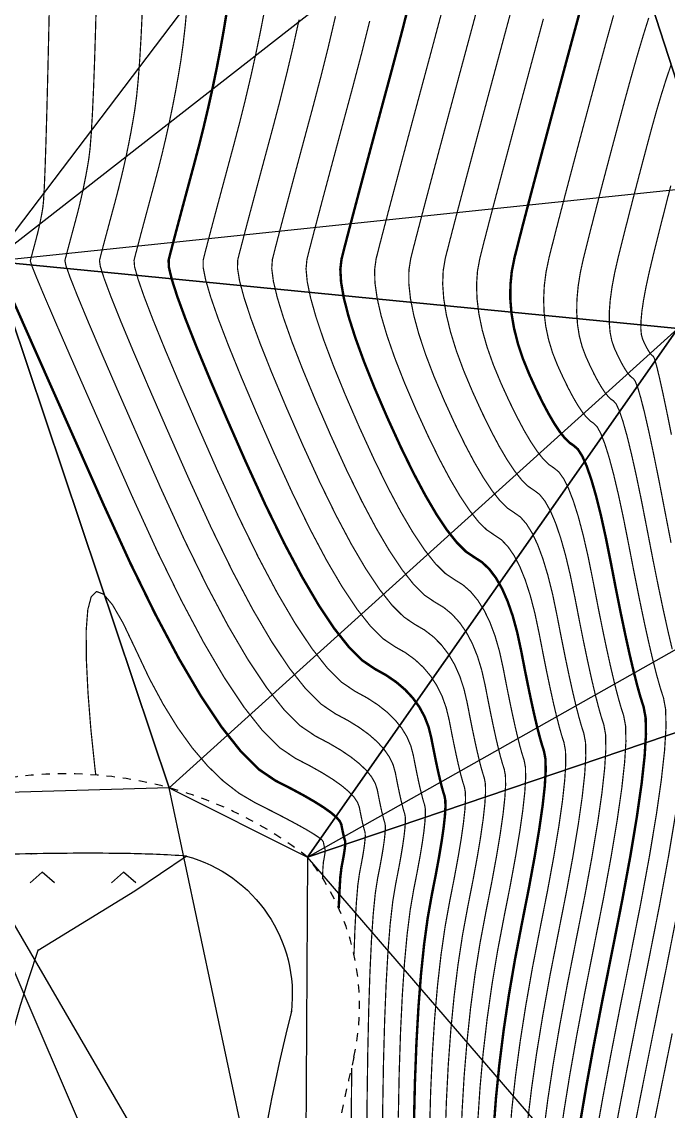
# Model space of a CAD drawing. Extents: x 1060 to 1934, y 610 to 1562.
# Drawn here: x 1095.2 to 1134.9, y 740.9 to 807.9 of the extents above; entities that cross this region are included whole.
import ezdxf

# ---------------------------------------------------------------- set-up
doc = ezdxf.new("R2010")
doc.units = 0
doc.header["$LTSCALE"] = 0.5
doc.header["$PDSIZE"] = 0.2
doc.linetypes.add('X6', pattern=[2, 1, -1])
doc.layers.get('0').update_dxf_attribs({"linetype": 'CONTINUOUS'})
for name, color, linetype in [('DGX', 2, 'CONTINUOUS'), ('DLSS', 4, 'CONTINUOUS'), ('SJW', 1, 'CONTINUOUS'), ('SXSS', 5, 'CONTINUOUS'), ('ZBTZ', 3, 'CONTINUOUS'), ('ZDH', 1, 'CONTINUOUS')]:
    doc.layers.add(name, color=color, linetype=linetype)

# ---------------------------------------------------------------- blocks, each defined once
blk = doc.blocks.new('gc211')
for p, q in [((0, 0), (-1.5, -1.32)), ((1.5, -1.32), (0, 0))]:
    blk.add_line(p, q)

msp = doc.modelspace()

# ---------------------------------------------------------------- linework, layer by layer
at = {"layer": 'DGX', "linetype": 'Continuous', "const_width": 0.075, "flags": 128}
for points, elevation in [([(1115.619, 750.584), (1115.675, 752.119), (1115.758, 753.673), (1115.852, 754.825), (1115.958, 755.577), (1116.061, 756.1), (1116.147, 756.564), (1116.214, 756.97), (1116.264, 757.318), (1116.296, 757.608), (1116.31, 757.839), (1116.307, 758.012), (1116.285, 758.127), (1116.254, 758.226), (1116.219, 758.35), (1116.181, 758.499), (1116.14, 758.673), (1116.096, 758.873), (1116.049, 759.098), (1115.998, 759.348), (1115.945, 759.624), (1115.835, 759.923), (1115.617, 760.244), (1115.289, 760.587), (1114.852, 760.952), (1114.307, 761.338), (1113.652, 761.745), (1112.888, 762.175), (1112.015, 762.626), (1111.046, 763.282), (1109.996, 764.326), (1108.864, 765.757), (1107.65, 767.576), (1106.355, 769.782), (1104.977, 772.376), (1103.518, 775.358), (1101.978, 778.727), (1100.496, 782.072), (1099.213, 784.978), (1098.131, 787.446), (1097.247, 789.477), (1096.564, 791.069), (1096.08, 792.224), (1095.795, 792.941), (1095.71, 793.219), (1095.728, 793.291), (1095.754, 793.388), (1095.786, 793.51), (1095.824, 793.656), (1095.87, 793.828), (1095.923, 794.024), (1095.982, 794.244), (1096.048, 794.49), (1096.116, 794.748), (1096.18, 795.004), (1096.24, 795.26), (1096.297, 795.516), (1096.349, 795.77), (1096.399, 796.024), (1096.444, 796.277), (1096.485, 796.53), (1096.527, 796.967), (1096.572, 797.775), (1096.62, 798.953), (1096.672, 800.503), (1096.727, 802.423), (1096.785, 804.713), (1096.847, 807.374), (1096.912, 810.406)], 10.5), ([(1116.396, 738.069), (1116.422, 741.442), (1116.464, 744.464), (1116.523, 747.136), (1116.599, 749.458), (1116.691, 751.429), (1116.801, 753.049), (1116.926, 754.319), (1117.069, 755.238), (1117.208, 755.942), (1117.323, 756.568), (1117.414, 757.116), (1117.481, 757.585), (1117.524, 757.975), (1117.544, 758.287), (1117.539, 758.52), (1117.51, 758.675), (1117.467, 758.808), (1117.42, 758.975), (1117.369, 759.176), (1117.314, 759.411), (1117.254, 759.68), (1117.191, 759.983), (1117.123, 760.321), (1117.051, 760.693), (1116.926, 761.085), (1116.701, 761.483), (1116.376, 761.887), (1115.949, 762.297), (1115.422, 762.714), (1114.795, 763.136), (1114.066, 763.565), (1113.237, 764), (1112.319, 764.622), (1111.323, 765.611), (1110.25, 766.968), (1109.1, 768.692), (1107.871, 770.784), (1106.566, 773.243), (1105.183, 776.07), (1103.722, 779.264), (1102.318, 782.438), (1101.105, 785.204), (1100.083, 787.562), (1099.252, 789.512), (1098.612, 791.054), (1098.162, 792.188), (1097.904, 792.914), (1097.837, 793.231), (1097.872, 793.369), (1097.92, 793.553), (1097.98, 793.785), (1098.054, 794.064), (1098.141, 794.39), (1098.241, 794.763), (1098.354, 795.183), (1098.48, 795.651), (1098.609, 796.141), (1098.731, 796.63), (1098.846, 797.118), (1098.954, 797.604), (1099.054, 798.089), (1099.148, 798.572), (1099.234, 799.054), (1099.313, 799.535), (1099.388, 800.159), (1099.46, 801.074), (1099.53, 802.28), (1099.598, 803.775), (1099.664, 805.56), (1099.728, 807.636), (1099.79, 810.001)], 11), ([(1126.307, 740.388), (1126.547, 742.381), (1126.855, 744.522), (1127.229, 746.813), (1127.669, 749.254), (1128.177, 751.843), (1128.674, 754.366), (1129.086, 756.607), (1129.413, 758.568), (1129.653, 760.248), (1129.808, 761.646), (1129.876, 762.763), (1129.859, 763.598), (1129.756, 764.153), (1129.603, 764.628), (1129.434, 765.226), (1129.251, 765.945), (1129.053, 766.787), (1128.84, 767.752), (1128.612, 768.838), (1128.369, 770.047), (1128.111, 771.379), (1127.838, 772.697), (1127.548, 773.865), (1127.241, 774.884), (1126.919, 775.754), (1126.579, 776.474), (1126.223, 777.046), (1125.851, 777.467), (1125.462, 777.74), (1125.047, 778.021), (1124.597, 778.468), (1124.113, 779.08), (1123.593, 779.859), (1123.038, 780.804), (1122.449, 781.914), (1121.824, 783.191), (1121.164, 784.634), (1120.54, 786.105), (1120.02, 787.467), (1119.605, 788.72), (1119.295, 789.864), (1119.09, 790.9), (1118.99, 791.826), (1118.995, 792.643), (1119.105, 793.352), (1119.305, 794.141), (1119.58, 795.202), (1119.929, 796.533), (1120.354, 798.136), (1120.854, 800.01), (1121.429, 802.156), (1122.078, 804.572), (1122.803, 807.26), (1123.523, 809.946)], 16), ([(1117.355, 737.792), (1117.382, 740.982), (1117.431, 743.872), (1117.502, 746.462), (1117.594, 748.75), (1117.708, 750.738), (1117.843, 752.425), (1118.001, 753.812), (1118.18, 754.898), (1118.355, 755.785), (1118.499, 756.572), (1118.614, 757.261), (1118.698, 757.851), (1118.753, 758.342), (1118.777, 758.734), (1118.771, 759.028), (1118.735, 759.223), (1118.681, 759.39), (1118.622, 759.6), (1118.557, 759.853), (1118.488, 760.148), (1118.413, 760.487), (1118.333, 760.869), (1118.248, 761.294), (1118.157, 761.761), (1118.018, 762.246), (1117.786, 762.721), (1117.462, 763.187), (1117.046, 763.643), (1116.538, 764.09), (1115.937, 764.527), (1115.245, 764.955), (1114.46, 765.374), (1113.592, 765.962), (1112.651, 766.897), (1111.637, 768.179), (1110.549, 769.809), (1109.388, 771.786), (1108.154, 774.11), (1106.847, 776.782), (1105.466, 779.801), (1104.14, 782.805), (1102.996, 785.431), (1102.035, 787.678), (1101.256, 789.547), (1100.659, 791.039), (1100.245, 792.152), (1100.013, 792.887), (1099.964, 793.243), (1100.015, 793.446), (1100.086, 793.718), (1100.175, 794.06), (1100.284, 794.471), (1100.413, 794.952), (1100.56, 795.502), (1100.727, 796.122), (1100.913, 796.812), (1101.103, 797.535), (1101.283, 798.256), (1101.452, 798.975), (1101.611, 799.692), (1101.759, 800.407), (1101.897, 801.12), (1102.024, 801.831), (1102.141, 802.54), (1102.249, 803.352), (1102.348, 804.374), (1102.441, 805.606), (1102.525, 807.047), (1102.602, 808.698)], 11.5), ([(1118.343, 740.523), (1118.398, 743.28), (1118.48, 745.787), (1118.589, 748.042), (1118.724, 750.047), (1118.886, 751.802), (1119.075, 753.306), (1119.291, 754.559), (1119.501, 755.627), (1119.676, 756.576), (1119.814, 757.406), (1119.916, 758.117), (1119.981, 758.709), (1120.01, 759.182), (1120.003, 759.536), (1119.959, 759.771), (1119.894, 759.972), (1119.823, 760.225), (1119.746, 760.53), (1119.662, 760.886), (1119.571, 761.294), (1119.475, 761.754), (1119.372, 762.266), (1119.263, 762.83), (1119.109, 763.407), (1118.871, 763.959), (1118.549, 764.486), (1118.143, 764.989), (1117.654, 765.466), (1117.08, 765.918), (1116.423, 766.346), (1115.682, 766.748), (1114.865, 767.302), (1113.978, 768.183), (1113.023, 769.39), (1111.998, 770.926), (1110.905, 772.788), (1109.742, 774.978), (1108.511, 777.494), (1107.21, 780.338), (1105.962, 783.172), (1104.888, 785.657), (1103.987, 787.794), (1103.26, 789.583), (1102.707, 791.023), (1102.328, 792.115), (1102.122, 792.86), (1102.091, 793.255), (1102.158, 793.523), (1102.252, 793.883), (1102.37, 794.335), (1102.514, 794.878), (1102.684, 795.514), (1102.879, 796.241), (1103.099, 797.061), (1103.345, 797.973), (1103.596, 798.929), (1103.834, 799.882), (1104.058, 800.833), (1104.268, 801.781), (1104.464, 802.726), (1104.646, 803.668), (1104.814, 804.608), (1104.969, 805.545), (1105.109, 806.545), (1105.237, 807.674), (1105.351, 808.932)], 12), ([(1120.263, 739.605), (1120.332, 742.096), (1120.437, 744.437), (1120.578, 746.627), (1120.757, 748.666), (1120.972, 750.555), (1121.224, 752.293), (1121.512, 753.88), (1121.795, 755.312), (1122.028, 756.584), (1122.214, 757.697), (1122.35, 758.65), (1122.438, 759.443), (1122.477, 760.077), (1122.467, 760.552), (1122.408, 760.866), (1122.321, 761.136), (1122.226, 761.475), (1122.122, 761.883), (1122.01, 762.361), (1121.889, 762.909), (1121.759, 763.525), (1121.621, 764.212), (1121.475, 764.967), (1121.291, 765.729), (1121.04, 766.436), (1120.722, 767.086), (1120.337, 767.68), (1119.885, 768.218), (1119.366, 768.7), (1118.78, 769.126), (1118.127, 769.496), (1117.41, 769.981), (1116.633, 770.754), (1115.795, 771.813), (1114.897, 773.159), (1113.938, 774.792), (1112.919, 776.712), (1111.839, 778.919), (1110.699, 781.412), (1109.607, 783.905), (1108.671, 786.109), (1107.892, 788.025), (1107.269, 789.653), (1106.803, 790.992), (1106.494, 792.043), (1106.341, 792.805), (1106.344, 793.279), (1106.445, 793.678), (1106.584, 794.213), (1106.76, 794.884), (1106.974, 795.693), (1107.226, 796.638), (1107.516, 797.72), (1107.844, 798.939), (1108.209, 800.294), (1108.583, 801.716), (1108.937, 803.134), (1109.27, 804.548), (1109.582, 805.957), (1109.873, 807.363), (1110.144, 808.764)], 13), ([(1125.166, 739.136), (1125.328, 741.063), (1125.552, 743.088), (1125.838, 745.213), (1126.186, 747.437), (1126.595, 749.76), (1127.066, 752.182), (1127.528, 754.523), (1127.91, 756.604), (1128.213, 758.423), (1128.436, 759.981), (1128.579, 761.279), (1128.643, 762.315), (1128.627, 763.091), (1128.531, 763.605), (1128.389, 764.046), (1128.233, 764.6), (1128.063, 765.268), (1127.879, 766.05), (1127.682, 766.945), (1127.47, 767.953), (1127.245, 769.075), (1127.005, 770.31), (1126.747, 771.535), (1126.463, 772.627), (1126.155, 773.584), (1125.822, 774.408), (1125.463, 775.098), (1125.08, 775.655), (1124.672, 776.077), (1124.239, 776.366), (1123.774, 776.681), (1123.27, 777.182), (1122.727, 777.869), (1122.144, 778.742), (1121.522, 779.802), (1120.86, 781.047), (1120.16, 782.479), (1119.42, 784.097), (1118.717, 785.738), (1118.128, 787.241), (1117.653, 788.604), (1117.291, 789.829), (1117.042, 790.915), (1116.907, 791.862), (1116.886, 792.67), (1116.978, 793.34), (1117.161, 794.064), (1117.414, 795.037), (1117.734, 796.259), (1118.124, 797.729), (1118.583, 799.448), (1119.11, 801.416), (1119.706, 803.633), (1120.371, 806.099), (1121.036, 808.593)], 15.5), ([(1121.224, 739.145), (1121.299, 741.504), (1121.415, 743.762), (1121.573, 745.919), (1121.773, 747.976), (1122.015, 749.931), (1122.298, 751.786), (1122.623, 753.54), (1122.941, 755.154), (1123.205, 756.588), (1123.413, 757.842), (1123.567, 758.916), (1123.666, 759.81), (1123.71, 760.525), (1123.699, 761.059), (1123.633, 761.414), (1123.535, 761.718), (1123.427, 762.1), (1123.31, 762.56), (1123.183, 763.099), (1123.047, 763.716), (1122.901, 764.411), (1122.746, 765.184), (1122.581, 766.036), (1122.382, 766.891), (1122.125, 767.674), (1121.809, 768.386), (1121.434, 769.026), (1121.001, 769.594), (1120.509, 770.091), (1119.958, 770.516), (1119.349, 770.87), (1118.683, 771.321), (1117.96, 772.039), (1117.182, 773.024), (1116.346, 774.276), (1115.455, 775.794), (1114.507, 777.579), (1113.503, 779.631), (1112.443, 781.949), (1111.429, 784.272), (1110.562, 786.336), (1109.844, 788.141), (1109.273, 789.688), (1108.851, 790.977), (1108.576, 792.007), (1108.45, 792.778), (1108.471, 793.291), (1108.588, 793.755), (1108.75, 794.377), (1108.955, 795.159), (1109.204, 796.1), (1109.498, 797.2), (1109.835, 798.459), (1110.216, 799.878), (1110.642, 801.455), (1111.077, 803.11), (1111.488, 804.76), (1111.876, 806.405), (1112.239, 808.046)], 13.5), ([(1122.184, 738.686), (1122.265, 740.912), (1122.393, 743.087), (1122.568, 745.211), (1122.789, 747.285), (1123.057, 749.308), (1123.372, 751.28), (1123.734, 753.201), (1124.088, 754.996), (1124.381, 756.592), (1124.613, 757.987), (1124.784, 759.182), (1124.894, 760.177), (1124.943, 760.972), (1124.931, 761.567), (1124.858, 761.962), (1124.749, 762.3), (1124.629, 762.725), (1124.498, 763.237), (1124.357, 763.837), (1124.206, 764.523), (1124.044, 765.296), (1123.871, 766.157), (1123.687, 767.104), (1123.473, 768.052), (1123.209, 768.912), (1122.895, 769.685), (1122.531, 770.371), (1122.116, 770.97), (1121.652, 771.482), (1121.137, 771.907), (1120.572, 772.244), (1119.956, 772.661), (1119.288, 773.325), (1118.568, 774.235), (1117.796, 775.392), (1116.972, 776.796), (1116.096, 778.446), (1115.167, 780.343), (1114.187, 782.486), (1113.251, 784.638), (1112.454, 786.562), (1111.796, 788.257), (1111.278, 789.724), (1110.899, 790.961), (1110.659, 791.971), (1110.559, 792.751), (1110.598, 793.303), (1110.732, 793.832), (1110.916, 794.542), (1111.15, 795.434), (1111.434, 796.507), (1111.769, 797.762), (1112.154, 799.199), (1112.589, 800.817), (1113.074, 802.616), (1113.57, 804.504), (1114.04, 806.386), (1114.481, 808.263)], 14), ([(1123.232, 740.32), (1123.372, 742.412), (1123.563, 744.504), (1123.806, 746.594), (1124.1, 748.684), (1124.446, 750.773), (1124.844, 752.861), (1125.235, 754.839), (1125.557, 756.596), (1125.813, 758.132), (1126.002, 759.449), (1126.123, 760.545), (1126.176, 761.42), (1126.163, 762.075), (1126.082, 762.51), (1125.962, 762.882), (1125.83, 763.35), (1125.687, 763.914), (1125.531, 764.574), (1125.364, 765.33), (1125.186, 766.182), (1124.995, 767.13), (1124.793, 768.173), (1124.565, 769.213), (1124.294, 770.15), (1123.982, 770.985), (1123.628, 771.717), (1123.232, 772.346), (1122.795, 772.873), (1122.315, 773.297), (1121.794, 773.618), (1121.229, 774.001), (1120.615, 774.611), (1119.954, 775.447), (1119.245, 776.509), (1118.488, 777.798), (1117.684, 779.313), (1116.832, 781.055), (1115.932, 783.023), (1115.073, 785.005), (1114.345, 786.788), (1113.748, 788.373), (1113.282, 789.759), (1112.947, 790.946), (1112.742, 791.935), (1112.668, 792.724), (1112.725, 793.316), (1112.875, 793.909), (1113.082, 794.707), (1113.345, 795.709), (1113.664, 796.915), (1114.04, 798.324), (1114.472, 799.938), (1114.961, 801.756), (1115.506, 803.777), (1116.062, 805.887), (1116.584, 807.968)], 14.5), ([(1127.285, 739.713), (1127.542, 741.673), (1127.871, 743.832), (1128.271, 746.19), (1128.744, 748.747), (1129.287, 751.503), (1129.821, 754.208), (1130.263, 756.611), (1130.613, 758.713), (1130.87, 760.514), (1131.036, 762.013), (1131.109, 763.21), (1131.091, 764.106), (1130.981, 764.701), (1130.816, 765.21), (1130.636, 765.851), (1130.44, 766.622), (1130.227, 767.525), (1129.999, 768.559), (1129.754, 769.724), (1129.494, 771.02), (1129.218, 772.447), (1128.929, 773.858), (1128.633, 775.103), (1128.328, 776.184), (1128.015, 777.1), (1127.695, 777.851), (1127.366, 778.437), (1127.029, 778.858), (1126.684, 779.114), (1126.32, 779.361), (1125.925, 779.753), (1125.499, 780.292), (1125.042, 780.976), (1124.555, 781.806), (1124.037, 782.782), (1123.488, 783.903), (1122.909, 785.171), (1122.362, 786.472), (1121.911, 787.693), (1121.557, 788.836), (1121.299, 789.9), (1121.138, 790.884), (1121.073, 791.79), (1121.104, 792.616), (1121.232, 793.364), (1121.448, 794.218), (1121.746, 795.366), (1122.124, 796.808), (1122.584, 798.544), (1123.125, 800.572), (1123.747, 802.895), (1124.451, 805.511), (1125.235, 808.421)], 16.5), ([(1128.263, 739.038), (1128.537, 740.965), (1128.887, 743.141), (1129.314, 745.566), (1129.818, 748.24), (1130.398, 751.164), (1130.968, 754.05), (1131.439, 756.615), (1131.812, 758.859), (1132.087, 760.78), (1132.264, 762.38), (1132.343, 763.658), (1132.323, 764.614), (1132.205, 765.249), (1132.03, 765.792), (1131.837, 766.476), (1131.628, 767.299), (1131.401, 768.263), (1131.157, 769.366), (1130.896, 770.609), (1130.619, 771.993), (1130.324, 773.516), (1130.02, 775.019), (1129.717, 776.341), (1129.415, 777.484), (1129.112, 778.445), (1128.81, 779.227), (1128.509, 779.827), (1128.208, 780.248), (1127.907, 780.488), (1127.593, 780.701), (1127.252, 781.039), (1126.885, 781.503), (1126.492, 782.092), (1126.072, 782.808), (1125.625, 783.649), (1125.152, 784.615), (1124.653, 785.708), (1124.184, 786.838), (1123.803, 787.92), (1123.509, 788.952), (1123.304, 789.935), (1123.186, 790.869), (1123.156, 791.754), (1123.213, 792.589), (1123.359, 793.376), (1123.585, 794.272), (1123.887, 795.439), (1124.263, 796.875), (1124.714, 798.58), (1125.24, 800.555), (1125.841, 802.8), (1126.517, 805.315), (1127.267, 808.099)], 17), ([(1130.527, 739.55), (1130.92, 741.76), (1131.4, 744.319), (1131.966, 747.227), (1132.62, 750.485), (1133.261, 753.735), (1133.792, 756.623), (1134.212, 759.149), (1134.522, 761.313), (1134.721, 763.114), (1134.809, 764.553), (1134.787, 765.63), (1134.654, 766.344), (1134.457, 766.956), (1134.24, 767.726), (1134.004, 768.653), (1133.749, 769.738), (1133.474, 770.98), (1133.181, 772.38), (1132.868, 773.938), (1132.536, 775.653), (1132.203, 777.341), (1131.887, 778.818), (1131.588, 780.083), (1131.306, 781.137), (1131.042, 781.979), (1130.795, 782.609), (1130.565, 783.028), (1130.352, 783.236), (1130.138, 783.38), (1129.907, 783.61), (1129.658, 783.925), (1129.391, 784.326), (1129.105, 784.812), (1128.802, 785.383), (1128.481, 786.04), (1128.141, 786.782), (1127.828, 787.572), (1127.586, 788.372), (1127.414, 789.183), (1127.312, 790.005), (1127.282, 790.838), (1127.321, 791.681), (1127.431, 792.535), (1127.612, 793.4), (1127.848, 794.338), (1128.123, 795.415), (1128.438, 796.628), (1128.792, 797.98), (1129.186, 799.469), (1129.619, 801.096), (1130.092, 802.86), (1130.604, 804.762), (1131.114, 806.635), (1131.582, 808.313)], 18), ([(1135.192, 769.33), (1134.923, 770.476), (1134.633, 771.788), (1134.323, 773.266), (1133.992, 774.911), (1133.642, 776.722), (1133.294, 778.502), (1132.971, 780.056), (1132.674, 781.383), (1132.403, 782.482), (1132.157, 783.355), (1131.937, 784), (1131.743, 784.419), (1131.574, 784.61), (1131.411, 784.72), (1131.235, 784.896), (1131.044, 785.136), (1130.84, 785.442), (1130.622, 785.814), (1130.39, 786.25), (1130.145, 786.752), (1129.886, 787.318), (1129.651, 787.938), (1129.477, 788.598), (1129.366, 789.299), (1129.317, 790.041), (1129.329, 790.823), (1129.404, 791.645), (1129.54, 792.508), (1129.739, 793.412), (1129.979, 794.371), (1130.241, 795.403), (1130.525, 796.505), (1130.831, 797.68), (1131.159, 798.926), (1131.508, 800.243), (1131.879, 801.632), (1132.272, 803.093), (1132.667, 804.532), (1133.045, 805.856), (1133.404, 807.064), (1133.746, 808.158)], 18.5), ([(1135.117, 775.883), (1134.748, 777.79), (1134.385, 779.664), (1134.056, 781.294), (1133.761, 782.683), (1133.5, 783.828), (1133.273, 784.731), (1133.08, 785.391), (1132.921, 785.809), (1132.797, 785.984), (1132.684, 786.06), (1132.562, 786.181), (1132.43, 786.348), (1132.289, 786.559), (1132.139, 786.816), (1131.979, 787.117), (1131.809, 787.464), (1131.63, 787.855), (1131.473, 788.305), (1131.369, 788.825), (1131.318, 789.415), (1131.321, 790.076), (1131.377, 790.807), (1131.487, 791.609), (1131.65, 792.481), (1131.866, 793.424), (1132.111, 794.404), (1132.36, 795.391), (1132.613, 796.382), (1132.87, 797.38), (1133.132, 798.383), (1133.397, 799.391), (1133.667, 800.405), (1133.941, 801.425), (1134.221, 802.429), (1134.508, 803.398), (1134.802, 804.332), (1135.105, 805.23)], 19), ([(1135.141, 782.533), (1134.848, 783.982), (1134.597, 785.174), (1134.389, 786.107), (1134.223, 786.782), (1134.1, 787.199), (1134.019, 787.358), (1133.957, 787.4), (1133.889, 787.467), (1133.817, 787.559), (1133.739, 787.676), (1133.655, 787.818), (1133.567, 787.984), (1133.473, 788.176), (1133.374, 788.392), (1133.295, 788.671), (1133.26, 789.051), (1133.271, 789.531), (1133.325, 790.111), (1133.425, 790.792), (1133.57, 791.573), (1133.759, 792.454), (1133.993, 793.436), (1134.242, 794.437), (1134.478, 795.379), (1134.7, 796.259), (1134.909, 797.08), (1135.104, 797.839)], 19.5), ([(1113.684, 755.268), (1113.704, 755.838), (1113.737, 756.256), (1113.768, 756.415), (1113.794, 756.556), (1113.815, 756.68), (1113.83, 756.786), (1113.84, 756.874), (1113.844, 756.944), (1113.843, 756.997), (1113.836, 757.032), (1113.827, 757.062), (1113.816, 757.099), (1113.804, 757.145), (1113.792, 757.198), (1113.779, 757.258), (1113.764, 757.327), (1113.749, 757.403), (1113.733, 757.487), (1113.653, 757.601), (1113.447, 757.768), (1113.116, 757.988), (1112.659, 758.26), (1112.075, 758.586), (1111.366, 758.964), (1110.531, 759.395), (1109.57, 759.878), (1108.558, 760.472), (1107.572, 761.234), (1106.611, 762.165), (1105.675, 763.263), (1104.764, 764.529), (1103.878, 765.963), (1103.017, 767.565), (1102.182, 769.335), (1101.414, 770.948), (1100.758, 772.077), (1100.213, 772.724), (1099.779, 772.887), (1099.457, 772.568), (1099.245, 771.766), (1099.145, 770.48), (1099.156, 768.712), (1099.259, 766.63), (1099.435, 764.404), (1099.683, 762.035), (1099.738, 761.599)], 9.5), ([(1131.522, 738.842), (1131.936, 741.069), (1132.443, 743.696), (1133.041, 746.721), (1133.73, 750.145), (1134.408, 753.577), (1134.968, 756.627), (1135.412, 759.294)], 18.5), ([(1132.953, 740.379), (1133.485, 743.072), (1134.115, 746.214), (1134.841, 749.806), (1135.554, 753.42)], 19), ([(1133.969, 739.688), (1134.528, 742.449), (1135.189, 745.708)], 19.5), ([(1115.437, 738.345), (1115.462, 741.901), (1115.481, 743.592)], 10.5)]:
    msp.add_lwpolyline(points, dxfattribs=dict(at, elevation=elevation))
at = {"layer": 'DGX', "color": 3, "linetype": 'Continuous', "const_width": 0.15, "flags": 128}
for points, elevation in [([(1124.199, 739.728), (1124.35, 741.737), (1124.558, 743.796), (1124.822, 745.904), (1125.143, 748.061), (1125.521, 750.267), (1125.955, 752.522), (1126.381, 754.681), (1126.734, 756.6), (1127.013, 758.278), (1127.219, 759.715), (1127.351, 760.912), (1127.41, 761.868), (1127.395, 762.583), (1127.307, 763.057), (1127.176, 763.464), (1127.032, 763.975), (1126.875, 764.591), (1126.705, 765.312), (1126.523, 766.137), (1126.328, 767.067), (1126.12, 768.102), (1125.899, 769.242), (1125.656, 770.374), (1125.379, 771.389), (1125.068, 772.285), (1124.725, 773.063), (1124.348, 773.722), (1123.937, 774.264), (1123.494, 774.687), (1123.017, 774.992), (1122.502, 775.341), (1121.943, 775.896), (1121.34, 776.658), (1120.694, 777.626), (1120.005, 778.8), (1119.272, 780.18), (1118.496, 781.767), (1117.676, 783.56), (1116.895, 785.372), (1116.237, 787.014), (1115.701, 788.489), (1115.286, 789.794), (1114.994, 790.931), (1114.825, 791.898), (1114.777, 792.697), (1114.851, 793.328), (1115.018, 793.987), (1115.248, 794.872), (1115.54, 795.984), (1115.894, 797.322), (1116.311, 798.886), (1116.791, 800.677), (1117.333, 802.694), (1117.938, 804.938), (1118.549, 807.24), (1119.11, 809.431)], 15), ([(1119.303, 740.064), (1119.365, 742.688), (1119.458, 745.112), (1119.583, 747.335), (1119.74, 749.357), (1119.929, 751.178), (1120.149, 752.799), (1120.401, 754.219), (1120.648, 755.469), (1120.852, 756.58), (1121.014, 757.551), (1121.133, 758.383), (1121.209, 759.076), (1121.243, 759.63), (1121.235, 760.044), (1121.184, 760.319), (1121.108, 760.554), (1121.025, 760.85), (1120.934, 761.207), (1120.836, 761.624), (1120.73, 762.102), (1120.617, 762.64), (1120.497, 763.239), (1120.369, 763.899), (1120.2, 764.568), (1119.955, 765.197), (1119.635, 765.786), (1119.24, 766.334), (1118.769, 766.842), (1118.223, 767.309), (1117.602, 767.736), (1116.905, 768.122), (1116.137, 768.642), (1115.306, 769.468), (1114.409, 770.602), (1113.448, 772.042), (1112.422, 773.79), (1111.331, 775.845), (1110.175, 778.206), (1108.955, 780.875), (1107.784, 783.538), (1106.779, 785.883), (1105.939, 787.91), (1105.265, 789.618), (1104.755, 791.008), (1104.411, 792.079), (1104.232, 792.832), (1104.217, 793.267), (1104.302, 793.6), (1104.418, 794.048), (1104.565, 794.609), (1104.744, 795.285), (1104.955, 796.076), (1105.197, 796.981), (1105.471, 798), (1105.777, 799.134), (1106.09, 800.323), (1106.385, 801.508), (1106.664, 802.69), (1106.925, 803.869), (1107.169, 805.044), (1107.395, 806.216), (1107.604, 807.385), (1107.796, 808.55)], 12.5), ([(1129.532, 740.257), (1129.904, 742.451), (1130.357, 744.943), (1130.892, 747.734), (1131.509, 750.824), (1132.114, 753.893), (1132.616, 756.619), (1133.012, 759.004), (1133.305, 761.046), (1133.492, 762.747), (1133.576, 764.105), (1133.555, 765.122), (1133.43, 765.796), (1133.243, 766.374), (1133.039, 767.101), (1132.816, 767.976), (1132.575, 769), (1132.316, 770.173), (1132.039, 771.495), (1131.743, 772.965), (1131.43, 774.585), (1131.111, 776.18), (1130.802, 777.58), (1130.501, 778.783), (1130.209, 779.791), (1129.926, 780.603), (1129.652, 781.218), (1129.386, 781.638), (1129.129, 781.862), (1128.866, 782.04), (1128.58, 782.324), (1128.272, 782.714), (1127.941, 783.209), (1127.589, 783.81), (1127.214, 784.516), (1126.817, 785.327), (1126.397, 786.245), (1126.006, 787.205), (1125.694, 788.146), (1125.462, 789.068), (1125.308, 789.97), (1125.234, 790.853), (1125.238, 791.717), (1125.322, 792.562), (1125.485, 793.388), (1125.717, 794.305), (1126.005, 795.427), (1126.35, 796.752), (1126.753, 798.28), (1127.213, 800.012), (1127.73, 801.948), (1128.304, 804.087), (1128.936, 806.43), (1129.561, 808.738)], 17.5), ([(1114.682, 753.416), (1114.715, 754.296), (1114.778, 755.332), (1114.848, 755.917), (1114.915, 756.258), (1114.97, 756.56), (1115.015, 756.825), (1115.047, 757.052), (1115.068, 757.241), (1115.077, 757.392), (1115.075, 757.505), (1115.061, 757.58), (1115.04, 757.644), (1115.017, 757.724), (1114.993, 757.822), (1114.966, 757.935), (1114.937, 758.066), (1114.906, 758.212), (1114.874, 758.376), (1114.839, 758.556), (1114.744, 758.762), (1114.532, 759.006), (1114.203, 759.287), (1113.755, 759.606), (1113.191, 759.962), (1112.509, 760.355), (1111.709, 760.785), (1110.792, 761.252), (1109.773, 761.942), (1108.669, 763.04), (1107.478, 764.546), (1106.201, 766.459), (1104.838, 768.78), (1103.389, 771.509), (1101.854, 774.646), (1100.233, 778.19), (1098.674, 781.705), (1097.322, 784.752), (1096.178, 787.331), (1095.243, 789.442), (1094.516, 791.085)], 10)]:
    msp.add_lwpolyline(points, dxfattribs=dict(at, elevation=elevation))
at = {"layer": 'DLSS', "linetype": 'X6', "flags": 128}
msp.add_lwpolyline([(1112.766, 756.553, 0.04923), (1108.717, 759.103, 0.04923), (1104.248, 760.812, 0.074093), (1097.119, 761.664, 0.074093), (1090.052, 760.401)], format="xyb", dxfattribs=at)
at = {"layer": 'DLSS', "linetype": 'X6'}
msp.add_lwpolyline([(1112.766, 756.553, -0.227342), (1115.612, 744.243, 0.051011), (1112.553, 721.701, 0.004881), (1113.818, 710.06, 0.007785), (1114.796, 702.783, 0.04116), (1118.403, 693.051, -0.001594), (1127.778, 674.472, 0.184366), (1150.012, 656.889, 0.15906), (1168.262, 657.296, 0.041567)], format="xyb", dxfattribs=at)
at = {"layer": 'SJW', "linetype": 'Continuous'}
for points in [[(1119.607, 827.803, 14.364), (1092.189, 822.267, 9.64), (1093.358, 793.206, 9.947)], [(1119.607, 827.803, 14.364), (1129.813, 821.643, 16.738), (1093.358, 793.206, 9.947)], [(1129.813, 821.643, 16.738), (1093.358, 793.206, 9.947), (1137.538, 797.827, 20.078)], [(1129.813, 821.643, 16.738), (1137.538, 797.827, 20.078), (1140.02, 808.47, 19.654)], [(1093.358, 793.206, 9.947), (1137.538, 797.827, 20.078), (1135.53, 789.056, 20.118)], [(1093.358, 793.206, 9.947), (1104.248, 760.812, 9.067), (1090.052, 760.401, 10.341)], [(1093.358, 793.206, 9.947), (1135.53, 789.056, 20.118), (1104.248, 760.812, 9.067)], [(1135.53, 789.056, 20.118), (1104.248, 760.812, 9.067), (1112.766, 756.553, 9.063)], [(1135.53, 789.056, 20.118), (1112.766, 756.553, 9.063), (1145.248, 774.878, 22.797)], [(1112.766, 756.553, 9.063), (1145.248, 774.878, 22.797), (1150.097, 769.18, 23.799)], [(1112.766, 756.553, 9.063), (1150.097, 769.18, 23.799), (1132.776, 733.345, 19.541)], [(1104.248, 760.812, 9.067), (1090.052, 760.401, 10.341), (1112.553, 721.701, 9.04)], [(1090.052, 760.401, 10.341), (1112.553, 721.701, 9.04), (1114.796, 702.783, 9.016)], [(1104.248, 760.812, 9.067), (1112.766, 756.553, 9.063), (1112.553, 721.701, 9.04)], [(1112.766, 756.553, 9.063), (1112.553, 721.701, 9.04), (1132.776, 733.345, 19.541)]]:
    msp.add_polyline3d(points, close=True, dxfattribs=at)
at = {"layer": 'SXSS', "linetype": 'Continuous', "flags": 128}
msp.add_lwpolyline([(1105.298, 756.615, -0.371951), (1111.764, 747.067, 0.083064), (1108.923, 712.731, 0.068739), (1113.723, 693.91, 0.044054), (1126.609, 669.505, 0.328663), (1169.641, 653.548, 0.154167)], format="xyb", dxfattribs=at)
at = {"layer": 'ZBTZ', "linetype": 'Continuous', "flags": 128}
msp.add_lwpolyline([(1091.715, 732.42, -0.044697), (1096.198, 750.835), (1102.143, 754.475), (1105.298, 756.615, 0.013821), (1101.634, 756.77, 0.008644), (1095.772, 756.754, 0.010062), (1089.926, 756.519, 0.155047), (1089.548, 756.306, 0.160007), (1088.293, 753.631, 0.018284), (1086.595, 739.278, -0.023123)], format="xyb", dxfattribs=at)
at = {"layer": 'ZDH', "linetype": 'Continuous'}
for p in [(1104.248, 760.812, 9.067), (1104.248, 760.812, 9.067), (1095.772, 756.754, 9.733), (1095.772, 756.754, 9.733), (1105.298, 756.615, 9.027), (1105.298, 756.615, 9.027), (1112.766, 756.553, 9.063), (1112.766, 756.553, 9.063), (1096.198, 750.835, 9.042), (1096.198, 750.835, 9.042), (1111.764, 747.067, 8.971), (1111.764, 747.067, 8.971)]:
    msp.add_point(p, dxfattribs=at)

# ---------------------------------------------------------------- block references
at = {"layer": 'ZBTZ', "linetype": 'Continuous', "xscale": 0.5, "yscale": 0.5}
for p in [(1096.449, 755.632), (1101.449, 755.632)]:
    msp.add_blockref('gc211', p, dxfattribs=at)

doc.saveas('drawing.dxf')
